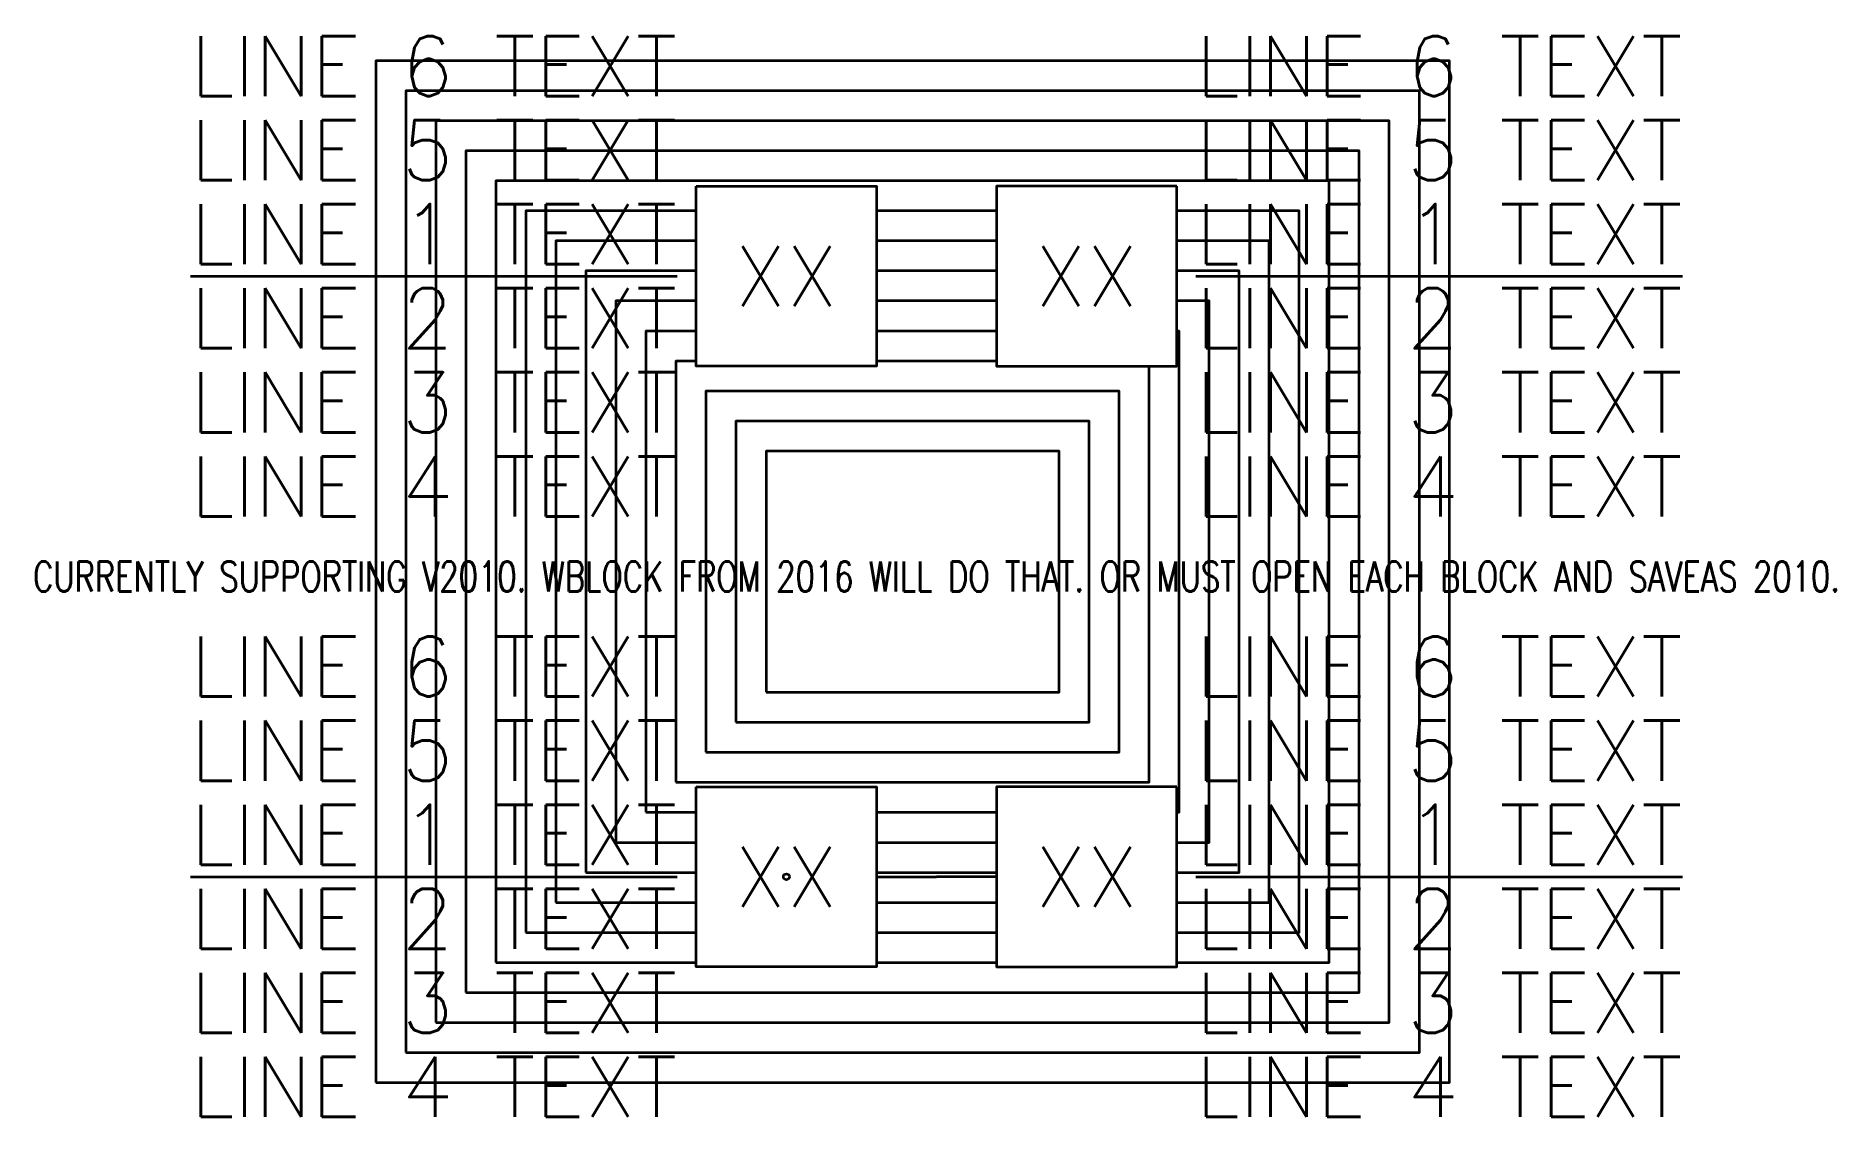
# Model space of a CAD drawing. Extents: x -300 to 300, y -80 to 280.
import ezdxf
from ezdxf.enums import TextEntityAlignment as Align

# ---------------------------------------------------------------- set-up
doc = ezdxf.new("R2010")
doc.units = 0
doc.header["$MEASUREMENT"] = 0
doc.layers.get('0').update_dxf_attribs({"lineweight": 35})
doc.layers.get('Defpoints').update_dxf_attribs({"lineweight": 35})
doc.styles.add('Romans', font='romans.shx', dxfattribs={"width": 0.75})
doc.styles.add('Simplex', font='simplex.shx')

# ---------------------------------------------------------------- blocks, each defined once
blk = doc.blocks.new('cnm-bubble-0-left')
at = {"style": 'Simplex'}
for tag, flags, p in [('NOTETXT6', 8, (-1.82, 3)), ('NOTETXT5', 8, (-1.82, 1.6)), ('NOTETXT0', 9, (-1.82, 0.2))]:
    blk.add_attdef(tag, text='', height=1, dxfattribs=dict(at, flags=flags)).set_placement(p, align=Align.RIGHT)
blk.add_attdef('NOTETXT1', text='', height=1, dxfattribs=at).set_placement((-1.82, 0.2), align=Align.RIGHT)
blk.add_attdef('NOTETXT2', text='', height=1, dxfattribs=at).set_placement((-1.82, -0.2), align=Align.TOP_RIGHT)
at = {"style": 'Simplex', "flags": 8}
for tag, p in [('NOTETXT3', (-1.82, -1.6)), ('NOTETXT4', (-1.82, -3))]:
    blk.add_attdef(tag, text='', height=1, dxfattribs=at).set_placement(p, align=Align.TOP_RIGHT)
blk.add_wipeout([(1.5, 1.5), (-1.5, 1.5), (-1.5, -1.5), (1.5, -1.5)])
at = {"color": 253}
blk.add_wipeout([(-1.49, 0.4), (-1.5, 0.4), (-1.5, -0.4), (-1.49, -0.4)], dxfattribs=at)
blk.add_lwpolyline([(-1.5, 1.5), (1.5, 1.5), (1.5, -1.5), (-1.5, -1.5)], close=True)
at = {"style": 'Simplex'}
blk.add_attdef('NOTEGAP', text='', height=1, dxfattribs=at).set_placement((-1.35, 0.2), align=Align.RIGHT)
at = {"style": 'Simplex', "flags": 9}
blk.add_attdef('NOTEPHASE', text='', height=1, dxfattribs=at).set_placement((0, 0), align=Align.MIDDLE)
at = {"style": 'Simplex'}
blk.add_attdef('NOTENUM', text='', height=1, dxfattribs=at).set_placement((0, 0), align=Align.MIDDLE)
blk = doc.blocks.new('cnm-bubble-0-right')
at = {"style": 'Simplex'}
for tag, p, flags in [('NOTETXT6', (1.82, 3), 8), ('NOTETXT5', (1.82, 1.6), 8), ('NOTETXT0', (1.82, 0.2), 9)]:
    blk.add_attdef(tag, p, '', height=1, dxfattribs=dict(at, flags=flags))
for tag, p in [('NOTEGAP', (1.65, 0.2)), ('NOTETXT1', (1.82, 0.2))]:
    blk.add_attdef(tag, p, '', height=1, dxfattribs=at)
blk.add_attdef('NOTETXT2', text='', height=1, dxfattribs=at).set_placement((1.82, -0.2), align=Align.TOP_LEFT)
at = {"style": 'Simplex', "flags": 8}
for tag, p in [('NOTETXT3', (1.82, -1.6)), ('NOTETXT4', (1.82, -3))]:
    blk.add_attdef(tag, text='', height=1, dxfattribs=at).set_placement(p, align=Align.TOP_LEFT)
blk.add_wipeout([(-1.5, 1.5), (1.5, 1.5), (1.5, -1.5), (-1.5, -1.5)])
at = {"color": 253}
blk.add_wipeout([(1.5, 0.4), (1.49, 0.4), (1.49, -0.4), (1.5, -0.4)], dxfattribs=at)
blk.add_lwpolyline([(1.5, 1.5), (-1.5, 1.5), (-1.5, -1.5), (1.5, -1.5)], close=True)
at = {"style": 'Simplex', "flags": 9}
blk.add_attdef('NOTEPHASE', text='', height=1, dxfattribs=at).set_placement((0, 0), align=Align.MIDDLE)
at = {"style": 'Simplex'}
blk.add_attdef('NOTENUM', text='', height=1, dxfattribs=at).set_placement((0, 0), align=Align.MIDDLE)
blk = doc.blocks.new('cnm-bubble-1-left')
at = {"style": 'Simplex'}
for tag, flags, p in [('NOTETXT6', 8, (-4.32, 3)), ('NOTETXT5', 8, (-4.32, 1.6)), ('NOTETXT0', 9, (-4.32, 0.2))]:
    blk.add_attdef(tag, text='', height=1, dxfattribs=dict(at, flags=flags)).set_placement(p, align=Align.RIGHT)
blk.add_attdef('NOTETXT1', text='', height=1, dxfattribs=at).set_placement((-4.32, 0.2), align=Align.RIGHT)
blk.add_attdef('NOTETXT2', text='', height=1, dxfattribs=at).set_placement((-4.32, -0.2), align=Align.TOP_RIGHT)
at = {"style": 'Simplex', "flags": 8}
for tag, p in [('NOTETXT3', (-4.32, -1.6)), ('NOTETXT4', (-4.32, -3))]:
    blk.add_attdef(tag, text='', height=1, dxfattribs=at).set_placement(p, align=Align.TOP_RIGHT)
blk.add_wipeout([(-1, 1.5), (-4, 1.5), (-4, -1.5), (-1, -1.5)])
blk.add_line((-1, 0), (0, 0))
at = {"layer": 'Defpoints', "color": 253}
blk.add_circle((-2.5, 0), 0.05, dxfattribs=at)
at = {"color": 253}
blk.add_wipeout([(-3.99, 0.4), (-4, 0.4), (-4, -0.4), (-3.99, -0.4)], dxfattribs=at)
blk.add_lwpolyline([(-4, 1.5), (-1, 1.5), (-1, -1.5), (-4, -1.5)], close=True)
at = {"style": 'Simplex'}
blk.add_attdef('NOTEGAP', text='', height=1, dxfattribs=at).set_placement((-3.86, 0.2), align=Align.RIGHT)
at = {"style": 'Simplex', "flags": 9}
blk.add_attdef('NOTEPHASE', text='', height=1, dxfattribs=at).set_placement((-2.5, 0), align=Align.MIDDLE)
at = {"style": 'Simplex'}
blk.add_attdef('NOTENUM', text='', height=1, dxfattribs=at).set_placement((-2.5, 0), align=Align.MIDDLE)
blk = doc.blocks.new('cnm-bubble-1-right')
at = {"style": 'Simplex'}
for tag, p, flags in [('NOTETXT6', (4.32, 3), 8), ('NOTETXT5', (4.32, 1.6), 8), ('NOTETXT0', (4.32, 0.2), 9)]:
    blk.add_attdef(tag, p, '', height=1, dxfattribs=dict(at, flags=flags))
for tag, p in [('NOTEGAP', (4.15, 0.2)), ('NOTETXT1', (4.32, 0.2))]:
    blk.add_attdef(tag, p, '', height=1, dxfattribs=at)
blk.add_attdef('NOTETXT2', text='', height=1, dxfattribs=at).set_placement((4.32, -0.2), align=Align.TOP_LEFT)
at = {"style": 'Simplex', "flags": 8}
for tag, p in [('NOTETXT3', (4.32, -1.6)), ('NOTETXT4', (4.32, -3))]:
    blk.add_attdef(tag, text='', height=1, dxfattribs=at).set_placement(p, align=Align.TOP_LEFT)
blk.add_wipeout([(4, 1.5), (1, 1.5), (1, -1.5), (4, -1.5)])
blk.add_line((1, 0), (0, 0))
at = {"color": 253}
blk.add_wipeout([(4, 0.4), (3.99, 0.4), (3.99, -0.4), (4, -0.4)], dxfattribs=at)
blk.add_lwpolyline([(4, 1.5), (1, 1.5), (1, -1.5), (4, -1.5)], close=True)
at = {"style": 'Simplex', "flags": 9}
blk.add_attdef('NOTEPHASE', text='', height=1, dxfattribs=at).set_placement((2.5, 0), align=Align.MIDDLE)
at = {"style": 'Simplex'}
blk.add_attdef('NOTENUM', text='', height=1, dxfattribs=at).set_placement((2.5, 0), align=Align.MIDDLE)

msp = doc.modelspace()

# ---------------------------------------------------------------- linework, layer by layer
for points in [[(-186.77, -68.53), (170.81, -68.53), (170.81, 271.75), (-186.77, 271.75)], [(-176.77, -58.53), (160.81, -58.53), (160.81, 261.75), (-176.77, 261.75)], [(-166.77, -48.53), (150.81, -48.53), (150.81, 251.75), (-166.77, 251.75)], [(-156.77, -38.53), (140.81, -38.53), (140.81, 241.75), (-156.77, 241.75)], [(-146.77, -28.53), (130.81, -28.53), (130.81, 231.75), (-146.77, 231.75)], [(-136.77, -18.53), (120.81, -18.53), (120.81, 221.75), (-136.77, 221.75)], [(-126.77, -8.53), (110.81, -8.53), (110.81, 211.75), (-126.77, 211.75)], [(-116.77, 1.47), (100.81, 1.47), (100.81, 201.75), (-116.77, 201.75)], [(-106.77, 11.47), (90.81, 11.47), (90.81, 191.75), (-106.77, 191.75)], [(-96.77, 21.47), (80.81, 21.47), (80.81, 181.75), (-96.77, 181.75)], [(-86.77, 31.47), (70.81, 31.47), (70.81, 171.75), (-86.77, 171.75)], [(-76.77, 41.47), (60.81, 41.47), (60.81, 161.75), (-76.77, 161.75)], [(-66.77, 51.47), (50.81, 51.47), (50.81, 151.75), (-66.77, 151.75)], [(-56.77, 61.47), (40.81, 61.47), (40.81, 141.75), (-56.77, 141.75)]]:
    msp.add_lwpolyline(points, close=True)

# ---------------------------------------------------------------- texts
at = {"style": 'Romans', "width": 0.75}
msp.add_text('CURRENTLY SUPPORTING V2010. WBLOCK FROM 2016 WILL DO THAT. OR MUST OPEN EACH BLOCK AND SAVEAS 2010.', height=10, dxfattribs=at).set_placement((0, 100), align=Align.MIDDLE)

# ---------------------------------------------------------------- next in the draw order: block references
ref = msp.add_blockref('cnm-bubble-0-left', (-50, 200), dxfattribs=dict(xscale=20, yscale=20, zscale=20))
ref.add_attrib('NOTENUM', 'XX', dxfattribs={"height": 20, "style": 'Simplex'}).set_placement((-50, 200), align=Align.MIDDLE)
ref.add_attrib('NOTEGAP', '%%u      ', dxfattribs={"height": 20, "style": 'Simplex'}).set_placement((-77, 204), align=Align.RIGHT)
ref.add_attrib('NOTETXT1', '%%uLINE 1 TEXT', dxfattribs={"height": 20, "style": 'Simplex'}).set_placement((-86.4, 204), align=Align.RIGHT)
ref.add_attrib('NOTETXT2', '%%oLINE 2 TEXT', dxfattribs={"height": 20, "style": 'Simplex'}).set_placement((-86.4, 196), align=Align.TOP_RIGHT)
ref.add_attrib('NOTETXT3', 'LINE 3 TEXT', dxfattribs={"height": 20, "style": 'Simplex'}).set_placement((-86.4, 168), align=Align.TOP_RIGHT)
ref.add_attrib('NOTETXT4', 'LINE 4 TEXT', dxfattribs={"height": 20, "style": 'Simplex'}).set_placement((-86.4, 140), align=Align.TOP_RIGHT)
ref.add_attrib('NOTETXT5', 'LINE 5 TEXT', dxfattribs={"height": 20, "style": 'Simplex'}).set_placement((-86.4, 232), align=Align.RIGHT)
ref.add_attrib('NOTETXT6', 'LINE 6 TEXT', dxfattribs={"height": 20, "style": 'Simplex'}).set_placement((-86.4, 260), align=Align.RIGHT)
ref = msp.add_blockref('cnm-bubble-0-right', (50, 200), dxfattribs=dict(xscale=20, yscale=20, zscale=20))
ref.add_attrib('NOTENUM', 'XX', dxfattribs={"height": 20, "style": 'Simplex'}).set_placement((50, 200), align=Align.MIDDLE)
ref.add_attrib('NOTEGAP', '%%u      ', (83, 204), dxfattribs={"height": 20, "style": 'Simplex'})
ref.add_attrib('NOTETXT1', '%%uLINE 1 TEXT', (86.4, 204), dxfattribs={"height": 20, "style": 'Simplex'})
ref.add_attrib('NOTETXT2', '%%oLINE 2 TEXT', dxfattribs={"height": 20, "style": 'Simplex'}).set_placement((86.4, 196), align=Align.TOP_LEFT)
ref.add_attrib('NOTETXT3', 'LINE 3 TEXT', dxfattribs={"height": 20, "style": 'Simplex'}).set_placement((86.4, 168), align=Align.TOP_LEFT)
ref.add_attrib('NOTETXT4', 'LINE 4 TEXT', dxfattribs={"height": 20, "style": 'Simplex'}).set_placement((86.4, 140), align=Align.TOP_LEFT)
ref.add_attrib('NOTETXT5', 'LINE 5 TEXT', (86.4, 232), dxfattribs={"height": 20, "style": 'Simplex'})
ref.add_attrib('NOTETXT6', 'LINE 6 TEXT', (86.4, 260), dxfattribs={"height": 20, "style": 'Simplex'})
ref = msp.add_blockref('cnm-bubble-1-left', (0, 0), dxfattribs=dict(xscale=20, yscale=20, zscale=20))
ref.add_attrib('NOTENUM', 'XX', dxfattribs={"height": 20, "style": 'Simplex'}).set_placement((-50, 0), align=Align.MIDDLE)
ref.add_attrib('NOTEGAP', '%%u    ', dxfattribs={"height": 20, "style": 'Simplex'}).set_placement((-77.2, 4), align=Align.RIGHT)
ref.add_attrib('NOTETXT1', '%%uLINE 1 TEXT', dxfattribs={"height": 20, "style": 'Simplex'}).set_placement((-86.4, 4), align=Align.RIGHT)
ref.add_attrib('NOTETXT2', '%%oLINE 2 TEXT', dxfattribs={"height": 20, "style": 'Simplex'}).set_placement((-86.4, -4), align=Align.TOP_RIGHT)
ref.add_attrib('NOTETXT3', 'LINE 3 TEXT', dxfattribs={"height": 20, "style": 'Simplex'}).set_placement((-86.4, -32), align=Align.TOP_RIGHT)
ref.add_attrib('NOTETXT4', 'LINE 4 TEXT', dxfattribs={"height": 20, "style": 'Simplex'}).set_placement((-86.4, -60), align=Align.TOP_RIGHT)
ref.add_attrib('NOTETXT5', 'LINE 5 TEXT', dxfattribs={"height": 20, "style": 'Simplex'}).set_placement((-86.4, 32), align=Align.RIGHT)
ref.add_attrib('NOTETXT6', 'LINE 6 TEXT', dxfattribs={"height": 20, "style": 'Simplex'}).set_placement((-86.4, 60), align=Align.RIGHT)

# ---------------------------------------------------------------- next in the draw order: block references
ref = msp.add_blockref('cnm-bubble-1-right', (0, 0), dxfattribs=dict(xscale=20, yscale=20, zscale=20))
ref.add_attrib('NOTENUM', 'XX', dxfattribs={"height": 20, "style": 'Simplex'}).set_placement((50, 0), align=Align.MIDDLE)
ref.add_attrib('NOTEGAP', '%%u    ', (83, 4), dxfattribs={"height": 20, "style": 'Simplex'})
ref.add_attrib('NOTETXT1', '%%uLINE 1 TEXT', (86.4, 4), dxfattribs={"height": 20, "style": 'Simplex'})
ref.add_attrib('NOTETXT2', '%%oLINE 2 TEXT', dxfattribs={"height": 20, "style": 'Simplex'}).set_placement((86.4, -4), align=Align.TOP_LEFT)
ref.add_attrib('NOTETXT3', 'LINE 3 TEXT', dxfattribs={"height": 20, "style": 'Simplex'}).set_placement((86.4, -32), align=Align.TOP_LEFT)
ref.add_attrib('NOTETXT4', 'LINE 4 TEXT', dxfattribs={"height": 20, "style": 'Simplex'}).set_placement((86.4, -60), align=Align.TOP_LEFT)
ref.add_attrib('NOTETXT5', 'LINE 5 TEXT', (86.4, 32), dxfattribs={"height": 20, "style": 'Simplex'})
ref.add_attrib('NOTETXT6', 'LINE 6 TEXT', (86.4, 60), dxfattribs={"height": 20, "style": 'Simplex'})

doc.saveas('drawing.dxf')
